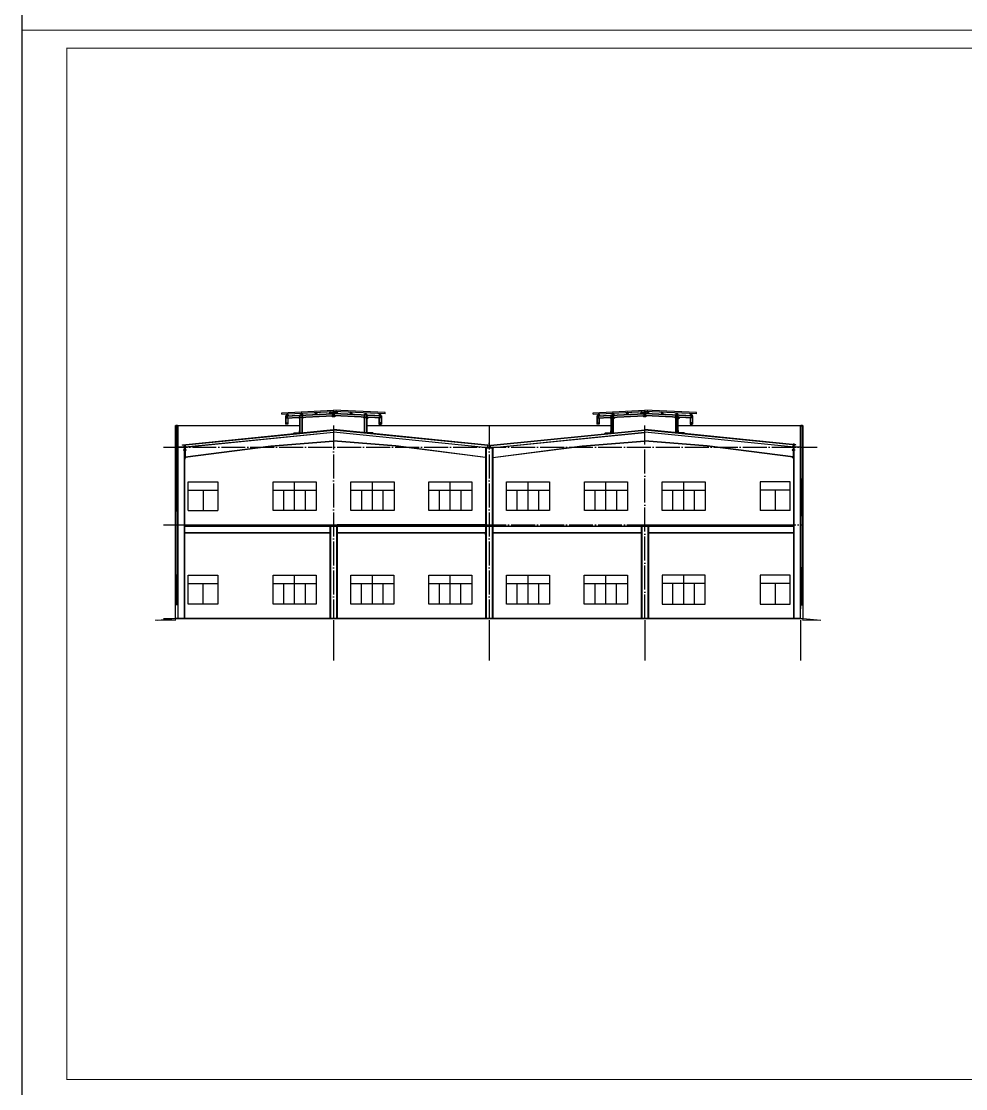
# Model space of a CAD drawing. Extents: x -518586 to 1253874, y -62343 to 661177.
# Drawn here: x 1096126 to 1175000, y 27540 to 116640 of the extents above; entities that cross this region are included whole.
import ezdxf

# ---------------------------------------------------------------- set-up
doc = ezdxf.new("R2010")
doc.units = 0
doc.header["$LTSCALE"] = 1000
doc.header["$MEASUREMENT"] = 0
doc.linetypes.add('DOTE', pattern=[2.42, 2, -0.2, 0.02, -0.2])
for name, color, linetype in [('AXIS', 3, 'Continuous'), ('COLUMN', 9, 'Continuous'), ('DOTE', 9, 'DOTE'), ('E_OTHER', 7, 'Continuous'), ('PUB_TEXT', 7, 'Continuous'), ('WALL', 6, 'Continuous'), ('WINDOW', 4, 'Continuous'), ('图框', 7, 'Continuous'), ('天沟', 6, 'Continuous'), ('尺寸线', 3, 'Continuous'), ('线', 150, 'Continuous'), ('路', 150, 'Continuous')]:
    doc.layers.add(name, color=color, linetype=linetype)
doc.layers.add('钢架', color=7, linetype='Continuous', lineweight=25)

msp = doc.modelspace()

# ---------------------------------------------------------------- hatches: boundary and pattern name
msp.add_hatch(color=256).paths.add_polyline_path([(1144398, 83521), (1144428, 83480), (1144439, 83490)])
at = {"layer": 'AXIS'}
for points in [[(1122198, 74598), (1121898, 74598), (1121898, 74498), (1122198, 74498)], [(1122198, 74598), (1122198, 74498), (1122498, 74498), (1122498, 74598)], [(1135198, 74598), (1134948, 74598), (1134948, 74498), (1135198, 74498)], [(1135448, 74598), (1135198, 74598), (1135198, 74498), (1135448, 74498)], [(1148198, 74598), (1147948, 74598), (1147948, 74498), (1148198, 74498)], [(1148198, 74598), (1148198, 74498), (1148448, 74498), (1148448, 74598)]]:
    msp.add_hatch(color=0, dxfattribs=at).paths.add_polyline_path(points)
at = {"layer": 'E_OTHER'}
for points in [[(1122098, 74598), (1121898, 74598), (1121898, 74498), (1122098, 74498)], [(1122498, 74598), (1122298, 74598), (1122298, 74498), (1122498, 74498)], [(1134898, 74598), (1122498, 74598), (1122498, 74498), (1134898, 74498)], [(1134899, 74598), (1134899, 74498), (1135106, 74498), (1135106, 74598)], [(1135498, 74598), (1135306, 74598), (1135306, 74498), (1135498, 74498)], [(1147898, 74598), (1135498, 74598), (1135498, 74498), (1147898, 74498)], [(1148098, 74598), (1147898, 74598), (1147898, 74498), (1148098, 74498)], [(1148498, 74598), (1148298, 74598), (1148298, 74498), (1148498, 74498)]]:
    msp.add_hatch(color=256, dxfattribs=at).paths.add_polyline_path(points)
at = {"layer": '线'}
h = msp.add_hatch(color=0, dxfattribs=at)
h.paths.add_polyline_path([(1109778, 81153), (1109778, 81165), (1109758, 81165), (1109758, 81153)])
h.paths.add_polyline_path([(1109798, 81153), (1109798, 81165), (1109778, 81165), (1109778, 81153)])
h.paths.add_polyline_path([(1109778, 81153), (1109778, 81141), (1109798, 81141), (1109798, 81153)])
h.paths.add_polyline_path([(1109778, 81141), (1109778, 81153), (1109758, 81153), (1109758, 81141)])
h = msp.add_hatch(color=0, dxfattribs=at)
h.paths.add_polyline_path([(1160619, 81163), (1160619, 81175), (1160639, 81175), (1160639, 81163)])
h.paths.add_polyline_path([(1160599, 81163), (1160599, 81175), (1160619, 81175), (1160619, 81163)])
h.paths.add_polyline_path([(1160619, 81163), (1160619, 81151), (1160599, 81151), (1160599, 81163)])
h.paths.add_polyline_path([(1160619, 81151), (1160619, 81163), (1160639, 81163), (1160639, 81151)])
h = msp.add_hatch(color=0, dxfattribs=at)
h.paths.add_polyline_path([(1109778, 81030), (1109778, 81042), (1109758, 81042), (1109758, 81030)])
h.paths.add_polyline_path([(1109798, 81030), (1109798, 81042), (1109778, 81042), (1109778, 81030)])
h.paths.add_polyline_path([(1109778, 81030), (1109778, 81018), (1109798, 81018), (1109798, 81030)])
h.paths.add_polyline_path([(1109778, 81018), (1109778, 81030), (1109758, 81030), (1109758, 81018)])
h = msp.add_hatch(color=0, dxfattribs=at)
h.paths.add_polyline_path([(1109778, 80876), (1109778, 80888), (1109758, 80888), (1109758, 80876)])
h.paths.add_polyline_path([(1109798, 80876), (1109798, 80888), (1109778, 80888), (1109778, 80876)])
h.paths.add_polyline_path([(1109778, 80876), (1109778, 80864), (1109798, 80864), (1109798, 80876)])
h.paths.add_polyline_path([(1109778, 80864), (1109778, 80876), (1109758, 80876), (1109758, 80864)])
h = msp.add_hatch(color=0, dxfattribs=at)
h.paths.add_polyline_path([(1109778, 80731), (1109778, 80743), (1109758, 80743), (1109758, 80731)])
h.paths.add_polyline_path([(1109798, 80731), (1109798, 80743), (1109778, 80743), (1109778, 80731)])
h.paths.add_polyline_path([(1109778, 80731), (1109778, 80719), (1109798, 80719), (1109798, 80731)])
h.paths.add_polyline_path([(1109778, 80719), (1109778, 80731), (1109758, 80731), (1109758, 80719)])
h = msp.add_hatch(color=0, dxfattribs=at)
h.paths.add_polyline_path([(1109778, 80584), (1109778, 80596), (1109758, 80596), (1109758, 80584)])
h.paths.add_polyline_path([(1109798, 80584), (1109798, 80596), (1109778, 80596), (1109778, 80584)])
h.paths.add_polyline_path([(1109778, 80584), (1109778, 80572), (1109798, 80572), (1109798, 80584)])
h.paths.add_polyline_path([(1109778, 80572), (1109778, 80584), (1109758, 80584), (1109758, 80572)])
h = msp.add_hatch(color=0, dxfattribs=at)
h.paths.add_polyline_path([(1109778, 80405), (1109778, 80417), (1109758, 80417), (1109758, 80405)])
h.paths.add_polyline_path([(1109798, 80405), (1109798, 80417), (1109778, 80417), (1109778, 80405)])
h.paths.add_polyline_path([(1109778, 80405), (1109778, 80393), (1109798, 80393), (1109798, 80405)])
h.paths.add_polyline_path([(1109778, 80393), (1109778, 80405), (1109758, 80405), (1109758, 80393)])
h = msp.add_hatch(color=0, dxfattribs=at)
h.paths.add_polyline_path([(1109778, 80220), (1109778, 80232), (1109758, 80232), (1109758, 80220)])
h.paths.add_polyline_path([(1109798, 80220), (1109798, 80232), (1109778, 80232), (1109778, 80220)])
h.paths.add_polyline_path([(1109778, 80220), (1109778, 80208), (1109798, 80208), (1109798, 80220)])
h.paths.add_polyline_path([(1109778, 80208), (1109778, 80220), (1109758, 80220), (1109758, 80208)])
h = msp.add_hatch(color=0, dxfattribs=at)
h.paths.add_polyline_path([(1160619, 81040), (1160619, 81052), (1160639, 81052), (1160639, 81040)])
h.paths.add_polyline_path([(1160599, 81040), (1160599, 81052), (1160619, 81052), (1160619, 81040)])
h.paths.add_polyline_path([(1160619, 81040), (1160619, 81028), (1160599, 81028), (1160599, 81040)])
h.paths.add_polyline_path([(1160619, 81028), (1160619, 81040), (1160639, 81040), (1160639, 81028)])
h = msp.add_hatch(color=0, dxfattribs=at)
h.paths.add_polyline_path([(1160619, 80886), (1160619, 80898), (1160639, 80898), (1160639, 80886)])
h.paths.add_polyline_path([(1160599, 80886), (1160599, 80898), (1160619, 80898), (1160619, 80886)])
h.paths.add_polyline_path([(1160619, 80886), (1160619, 80874), (1160599, 80874), (1160599, 80886)])
h.paths.add_polyline_path([(1160619, 80874), (1160619, 80886), (1160639, 80886), (1160639, 80874)])
h = msp.add_hatch(color=0, dxfattribs=at)
h.paths.add_polyline_path([(1160619, 80741), (1160619, 80753), (1160639, 80753), (1160639, 80741)])
h.paths.add_polyline_path([(1160599, 80741), (1160599, 80753), (1160619, 80753), (1160619, 80741)])
h.paths.add_polyline_path([(1160619, 80741), (1160619, 80729), (1160599, 80729), (1160599, 80741)])
h.paths.add_polyline_path([(1160619, 80729), (1160619, 80741), (1160639, 80741), (1160639, 80729)])
h = msp.add_hatch(color=0, dxfattribs=at)
h.paths.add_polyline_path([(1160619, 80594), (1160619, 80606), (1160639, 80606), (1160639, 80594)])
h.paths.add_polyline_path([(1160599, 80594), (1160599, 80606), (1160619, 80606), (1160619, 80594)])
h.paths.add_polyline_path([(1160619, 80594), (1160619, 80582), (1160599, 80582), (1160599, 80594)])
h.paths.add_polyline_path([(1160619, 80582), (1160619, 80594), (1160639, 80594), (1160639, 80582)])
h = msp.add_hatch(color=0, dxfattribs=at)
h.paths.add_polyline_path([(1160619, 80415), (1160619, 80427), (1160639, 80427), (1160639, 80415)])
h.paths.add_polyline_path([(1160599, 80415), (1160599, 80427), (1160619, 80427), (1160619, 80415)])
h.paths.add_polyline_path([(1160619, 80415), (1160619, 80403), (1160599, 80403), (1160599, 80415)])
h.paths.add_polyline_path([(1160619, 80403), (1160619, 80415), (1160639, 80415), (1160639, 80403)])
h = msp.add_hatch(color=0, dxfattribs=at)
h.paths.add_polyline_path([(1160620, 80230), (1160620, 80242), (1160640, 80242), (1160640, 80230)])
h.paths.add_polyline_path([(1160600, 80230), (1160600, 80242), (1160620, 80242), (1160620, 80230)])
h.paths.add_polyline_path([(1160620, 80230), (1160620, 80218), (1160600, 80218), (1160600, 80230)])
h.paths.add_polyline_path([(1160620, 80218), (1160620, 80230), (1160640, 80230), (1160640, 80218)])
at = {"layer": '路'}
for points in [[(1121898, 74598), (1109777, 74598), (1109777, 74498), (1121898, 74498)], [(1160619, 74598), (1148498, 74598), (1148498, 74498), (1160619, 74498)], [(1109198, 67998), (1108998, 67998), (1108998, 67898), (1109198, 67898)], [(1161398, 67998), (1161198, 67998), (1161198, 67898), (1161398, 67898)]]:
    msp.add_hatch(color=0, dxfattribs=at).paths.add_polyline_path(points)

# ---------------------------------------------------------------- linework, layer by layer
for p, q in [((1117884, 83955), (1122198, 84171)), ((1117889, 83855), (1122198, 84071)), ((1118198, 83711), (1122148, 83908)), ((1118223, 83687), (1122148, 83883)), ((1118345, 83878), (1118395, 83881)), ((1118353, 83719), (1118345, 83878)), ((1118395, 83881), (1118403, 83721)), ((1119544, 83938), (1119593, 83941)), ((1119552, 83779), (1119544, 83938)), ((1119601, 83781), (1119552, 83779)), ((1119573, 83604), (1119573, 83755)), ((1119593, 83941), (1119601, 83781)), ((1119598, 83606), (1119598, 83756)), ((1120742, 83998), (1120792, 84001)), ((1120750, 83838), (1120742, 83998)), ((1120800, 83841), (1120750, 83838)), ((1120792, 84001), (1120800, 83841)), ((1121949, 83898), (1121941, 84058)), ((1121998, 83901), (1121949, 83898)), ((1121990, 84061), (1121998, 83901)), ((1122014, 83902), (1122148, 84002)), ((1122128, 83907), (1122014, 83902)), ((1122098, 83957), (1122298, 83957)), ((1122098, 83813), (1122298, 83813)), ((1122148, 83932), (1122128, 83907)), ((1122148, 84002), (1122198, 84002)), ((1122148, 84002), (1122148, 83932)), ((1122148, 83644), (1122148, 84002)), ((1122148, 83957), (1122248, 83957)), ((1122148, 83813), (1122248, 83813)), ((1126513, 83974), (1122198, 84171)), ((1126508, 83874), (1122198, 84071)), ((1122198, 84002), (1122248, 84002)), ((1122198, 83615, 494), (1122198, 84002)), ((1122198, 84002), (1122198, 83615, 494)), ((1122198, 83911), (1122198, 83911)), ((1122198, 83886), (1122198, 83886)), ((1122382, 83897), (1122248, 84002)), ((1122248, 84002), (1122248, 83932)), ((1122248, 84002), (1122248, 83644)), ((1122248, 83932), (1122268, 83909)), ((1126198, 83711), (1122248, 83908)), ((1126173, 83687), (1122248, 83883)), ((1122268, 83909), (1122382, 83897)), ((1122406, 84061), (1122398, 83901)), ((1122398, 83901), (1122448, 83898)), ((1122456, 84058), (1122406, 84061)), ((1122448, 83898), (1122456, 84058)), ((1123604, 84001), (1123596, 83841)), ((1123596, 83841), (1123646, 83838)), ((1123654, 83998), (1123604, 84001)), ((1123646, 83838), (1123654, 83998)), ((1124803, 83941), (1124795, 83781)), ((1124795, 83781), (1124845, 83779)), ((1124798, 83606), (1124798, 83756)), ((1124853, 83938), (1124803, 83941)), ((1124823, 83604), (1124823, 83755)), ((1124845, 83779), (1124853, 83938)), ((1126001, 83881), (1125993, 83721)), ((1126051, 83878), (1126001, 83881)), ((1126043, 83719), (1126051, 83878)), ((1143884, 83955), (1148198, 84171)), ((1143889, 83855), (1148198, 84071)), ((1144198, 83711), (1148148, 83908)), ((1144223, 83687), (1148148, 83883)), ((1144345, 83878), (1144395, 83881)), ((1144353, 83719), (1144345, 83878)), ((1144395, 83881), (1144403, 83721)), ((1145544, 83938), (1145593, 83941)), ((1145552, 83779), (1145544, 83938)), ((1145601, 83781), (1145552, 83779)), ((1145573, 83604), (1145573, 83755)), ((1145593, 83941), (1145601, 83781)), ((1145598, 83606), (1145598, 83756)), ((1146742, 83998), (1146792, 84001)), ((1146750, 83838), (1146742, 83998)), ((1146800, 83841), (1146750, 83838)), ((1146792, 84001), (1146800, 83841)), ((1147949, 83898), (1147941, 84058)), ((1147998, 83901), (1147949, 83898)), ((1147990, 84061), (1147998, 83901)), ((1148014, 83902), (1148148, 84002)), ((1148128, 83907), (1148014, 83902)), ((1148098, 83957), (1148298, 83957)), ((1148098, 83813), (1148298, 83813)), ((1148148, 83932), (1148128, 83907)), ((1148148, 84002), (1148198, 84002)), ((1148148, 84002), (1148148, 83932)), ((1148148, 83644), (1148148, 84002)), ((1148148, 83957), (1148248, 83957)), ((1148148, 83813), (1148248, 83813)), ((1152513, 83974), (1148198, 84171)), ((1152508, 83874), (1148198, 84071)), ((1148198, 84002), (1148248, 84002)), ((1148198, 83615, 494), (1148198, 84002)), ((1148198, 84002), (1148198, 83615, 494)), ((1148198, 83911), (1148198, 83911)), ((1148198, 83886), (1148198, 83886)), ((1148382, 83897), (1148248, 84002)), ((1148248, 84002), (1148248, 83932)), ((1148248, 84002), (1148248, 83644)), ((1148248, 83932), (1148268, 83909)), ((1152198, 83711), (1148248, 83908)), ((1152173, 83687), (1148248, 83883)), ((1148268, 83909), (1148382, 83897)), ((1148406, 84061), (1148398, 83901)), ((1148398, 83901), (1148448, 83898)), ((1148456, 84058), (1148406, 84061)), ((1148448, 83898), (1148456, 84058)), ((1149604, 84001), (1149596, 83841)), ((1149596, 83841), (1149646, 83838)), ((1149654, 83998), (1149604, 84001)), ((1149646, 83838), (1149654, 83998)), ((1150803, 83941), (1150795, 83781)), ((1150795, 83781), (1150845, 83779)), ((1150798, 83606), (1150798, 83756)), ((1150853, 83938), (1150803, 83941)), ((1150823, 83604), (1150823, 83755)), ((1150845, 83779), (1150853, 83938)), ((1152001, 83881), (1151993, 83721)), ((1152051, 83878), (1152001, 83881)), ((1152043, 83719), (1152051, 83878)), ((1118198, 83711), (1118198, 83511)), ((1118198, 83511), (1122148, 83708)), ((1118198, 83511), (1118198, 83011)), ((1118398, 83011), (1118198, 83011)), ((1118223, 83537), (1122148, 83733)), ((1118223, 83711), (1118223, 83511)), ((1118223, 83511), (1118223, 83011)), ((1118403, 83721), (1118353, 83719)), ((1118373, 83521), (1118373, 83011)), ((1118398, 83521), (1118398, 83011)), ((1119302, 83566, 494), (1119300, 83591, 494)), ((1119302, 83566, 494), (1119688, 83585)), ((1119688, 83585), (1119302, 83566, 494)), ((1119303, 83541, 494), (1119302, 83566, 494)), ((1119303, 83541, 494), (1119376, 83544, 494)), ((1119398, 83471), (1119303, 83541, 494)), ((1119330, 83592), (1119687, 83610)), ((1119689, 83560), (1119332, 83542)), ((1119349, 83593, 494), (1119351, 83543, 494)), ((1119376, 83544, 494), (1119398, 83531)), ((1119398, 83596), (1119398, 83746)), ((1119398, 83571), (1119398, 83571)), ((1119398, 82275), (1119398, 83546)), ((1119398, 83531), (1119398, 83471)), ((1119423, 83597), (1119423, 83747)), ((1119423, 83572), (1119423, 83572)), ((1119423, 82277), (1119423, 83547)), ((1119498, 83601), (1119501, 83551)), ((1119573, 82292), (1119573, 83554)), ((1119598, 83488), (1119689, 83560)), ((1119619, 83557), (1119598, 83537)), ((1119598, 82295), (1119598, 83556)), ((1119598, 83537), (1119598, 83488)), ((1119689, 83560), (1119619, 83557)), ((1119642, 83608), (1119644, 83558)), ((1119687, 83610), (1119688, 83585)), ((1119688, 83585), (1119689, 83560)), ((1122008, 83701), (1122128, 83707, 11)), ((1122148, 83615, 494), (1122008, 83701)), ((1122098, 83663, 494), (1122298, 83663, 494)), ((1122128, 83707, 11), (1122148, 83688, 494)), ((1122148, 83688, 494), (1122148, 83615, 494)), ((1122148, 83663, 494), (1122248, 83663, 494)), ((1122198, 83615, 494), (1122148, 83615, 494)), ((1122198, 83736), (1122198, 83736)), ((1122198, 83711), (1122198, 83711)), ((1122248, 83615, 494), (1122198, 83615, 494)), ((1126173, 83537), (1122248, 83733)), ((1122248, 83688, 494), (1122268, 83708)), ((1126198, 83511), (1122248, 83708)), ((1122381, 83696, 494), (1122248, 83615, 494)), ((1122248, 83615, 494), (1122248, 83688, 494)), ((1122268, 83708), (1122381, 83696, 494)), ((1122389, 83701), (1122269, 83707, 11)), ((1124708, 83585), (1124707, 83560)), ((1124798, 83488), (1124707, 83560)), ((1124707, 83560), (1124777, 83557)), ((1124707, 83560), (1125064, 83542)), ((1124710, 83610), (1124708, 83585)), ((1125095, 83566, 494), (1124708, 83585)), ((1124708, 83585), (1125095, 83566, 494)), ((1125066, 83592), (1124710, 83610)), ((1124755, 83608), (1124752, 83558)), ((1124777, 83557), (1124798, 83537)), ((1124798, 82295), (1124798, 83556)), ((1124798, 83537), (1124798, 83488)), ((1124823, 82292), (1124823, 83554)), ((1124898, 83601), (1124896, 83551)), ((1124973, 83597), (1124973, 83747)), ((1124973, 83572), (1124973, 83572)), ((1124973, 82277), (1124973, 83547)), ((1124998, 83596), (1124998, 83746)), ((1124998, 83571), (1124998, 83571)), ((1124998, 82275), (1124998, 83546)), ((1125020, 83544, 494), (1124998, 83531)), ((1124998, 83471), (1125093, 83541, 494)), ((1124998, 83531), (1124998, 83471)), ((1125093, 83541, 494), (1125020, 83544, 494)), ((1125048, 83593, 494), (1125045, 83543, 494)), ((1125093, 83541, 494), (1125095, 83566, 494)), ((1125095, 83566, 494), (1125096, 83591, 494)), ((1125993, 83721), (1126043, 83719)), ((1125998, 83521), (1125998, 83011)), ((1125998, 83011), (1126198, 83011)), ((1126023, 83521), (1126023, 83011)), ((1126173, 83711), (1126173, 83511)), ((1126173, 83511), (1126173, 83011)), ((1126198, 83711), (1126198, 83511)), ((1126198, 83511), (1126198, 83011)), ((1144198, 83711), (1144198, 83511)), ((1144198, 83511), (1148148, 83708)), ((1144198, 83511), (1144198, 83011)), ((1144398, 83011), (1144198, 83011)), ((1144223, 83537), (1148148, 83733)), ((1144223, 83711), (1144223, 83511)), ((1144223, 83511), (1144223, 83011)), ((1144403, 83721), (1144353, 83719)), ((1144373, 83521), (1144373, 83011)), ((1144398, 83521), (1144398, 83011)), ((1145302, 83566, 494), (1145300, 83591, 494)), ((1145302, 83566, 494), (1145688, 83585)), ((1145688, 83585), (1145302, 83566, 494)), ((1145303, 83541, 494), (1145302, 83566, 494)), ((1145303, 83541, 494), (1145376, 83544, 494)), ((1145398, 83471), (1145303, 83541, 494)), ((1145330, 83592), (1145687, 83610)), ((1145689, 83560), (1145332, 83542)), ((1145349, 83593, 494), (1145351, 83543, 494)), ((1145376, 83544, 494), (1145398, 83531)), ((1145398, 83596), (1145398, 83746)), ((1145398, 83571), (1145398, 83571)), ((1145398, 82265), (1145398, 83546)), ((1145398, 83531), (1145398, 83471)), ((1145423, 83597), (1145423, 83747)), ((1145423, 83572), (1145423, 83572)), ((1145423, 82267), (1145423, 83547)), ((1145498, 82275), (1145498, 83751)), ((1145498, 83601), (1145501, 83551)), ((1145573, 82282), (1145573, 83554)), ((1145598, 83488), (1145689, 83560)), ((1145619, 83557), (1145598, 83537)), ((1145598, 82285), (1145598, 83556)), ((1145598, 83537), (1145598, 83488)), ((1145689, 83560), (1145619, 83557)), ((1145642, 83608), (1145644, 83558)), ((1145687, 83610), (1145688, 83585)), ((1145688, 83585), (1145689, 83560)), ((1148008, 83701), (1148128, 83707, 11)), ((1148148, 83615, 494), (1148008, 83701)), ((1148098, 83663, 494), (1148298, 83663, 494)), ((1148128, 83707, 11), (1148148, 83688, 494)), ((1148148, 83688, 494), (1148148, 83615, 494)), ((1148148, 83663, 494), (1148248, 83663, 494)), ((1148198, 83615, 494), (1148148, 83615, 494)), ((1148198, 83736), (1148198, 83736)), ((1148198, 83711), (1148198, 83711)), ((1148248, 83615, 494), (1148198, 83615, 494)), ((1152173, 83537), (1148248, 83733)), ((1148248, 83688, 494), (1148268, 83708)), ((1152198, 83511), (1148248, 83708)), ((1148381, 83696, 494), (1148248, 83615, 494)), ((1148248, 83615, 494), (1148248, 83688, 494)), ((1148268, 83708), (1148381, 83696, 494)), ((1148389, 83701), (1148269, 83707, 11)), ((1150708, 83585), (1150707, 83560)), ((1150798, 83488), (1150707, 83560)), ((1150707, 83560), (1150777, 83557)), ((1150707, 83560), (1151064, 83542)), ((1150710, 83610), (1150708, 83585)), ((1151095, 83566, 494), (1150708, 83585)), ((1150708, 83585), (1151095, 83566, 494)), ((1151066, 83592), (1150710, 83610)), ((1150755, 83608), (1150752, 83558)), ((1150777, 83557), (1150798, 83537)), ((1150798, 82295), (1150798, 83556)), ((1150798, 83537), (1150798, 83488)), ((1150823, 82292), (1150823, 83554)), ((1150898, 83601), (1150896, 83551)), ((1150898, 82285), (1150898, 83751)), ((1150973, 83597), (1150973, 83747)), ((1150973, 83572), (1150973, 83572)), ((1150973, 82277), (1150973, 83547)), ((1150998, 83596), (1150998, 83746)), ((1150998, 83571), (1150998, 83571)), ((1150998, 82275), (1150998, 83546)), ((1151020, 83544, 494), (1150998, 83531)), ((1150998, 83471), (1151093, 83541, 494)), ((1150998, 83531), (1150998, 83471)), ((1151093, 83541, 494), (1151020, 83544, 494)), ((1151048, 83593, 494), (1151045, 83543, 494)), ((1151093, 83541, 494), (1151095, 83566, 494)), ((1151095, 83566, 494), (1151096, 83591, 494)), ((1151993, 83721), (1152043, 83719)), ((1151998, 83521), (1151998, 83011)), ((1151998, 83011), (1152198, 83011)), ((1152023, 83521), (1152023, 83011)), ((1152173, 83711), (1152173, 83511)), ((1152173, 83511), (1152173, 83011)), ((1152198, 83711), (1152198, 83511)), ((1152198, 83511), (1152198, 83011)), ((1118854, 82220), (1118925, 82300)), ((1118925, 82300), (1119373, 82324)), ((1119373, 82466), (1119398, 82496)), ((1119373, 82324), (1119373, 82466)), ((1125024, 82466), (1124998, 82496)), ((1125024, 82324), (1125024, 82466)), ((1125472, 82300), (1125024, 82324)), ((1125542, 82220), (1125472, 82300)), ((1144845, 82209), (1144925, 82300)), ((1144925, 82300), (1145373, 82324)), ((1145373, 82466), (1145398, 82496)), ((1145373, 82324), (1145373, 82466)), ((1151024, 82466), (1150998, 82496)), ((1151024, 82324), (1151024, 82466)), ((1151472, 82300), (1151024, 82324)), ((1151542, 82220), (1151472, 82300)), ((1109797, 80275), (1116978, 81204)), ((1109798, 80260), (1116978, 81189)), ((1116978, 81204), (1122198, 81622)), ((1116978, 81189), (1122198, 81607)), ((1127418, 81204), (1122198, 81622)), ((1127418, 81189), (1122198, 81607)), ((1134898, 80236), (1127418, 81204)), ((1134898, 80221), (1127418, 81189)), ((1135498, 80236), (1142978, 81204)), ((1135498, 80221), (1142978, 81189)), ((1142978, 81204), (1148198, 81622)), ((1142978, 81189), (1148198, 81607)), ((1153418, 81204), (1148198, 81622)), ((1153418, 81189), (1148198, 81607)), ((1160599, 80275), (1153418, 81204)), ((1160599, 80259), (1153418, 81189))]:
    msp.add_line(p, q)
for points in [[(1118252, 83734), (1118253, 83714), (1118333, 83718), (1118352, 83739), (1118345, 83878), (1118325, 83877)], [(1119451, 83794), (1119452, 83774), (1119532, 83778), (1119551, 83799), (1119544, 83938), (1119524, 83937)], [(1120649, 83853), (1120650, 83833), (1120730, 83837), (1120749, 83858), (1120742, 83998), (1120722, 83997)], [(1121848, 83913), (1121849, 83893), (1121929, 83897), (1121948, 83918), (1121941, 84058), (1121921, 84057)], [(1122549, 83913), (1122548, 83893), (1122468, 83897), (1122449, 83918), (1122456, 84058), (1122476, 84057)], [(1123747, 83853), (1123746, 83833), (1123666, 83837), (1123647, 83858), (1123654, 83998), (1123674, 83997)], [(1124946, 83794), (1124945, 83774), (1124865, 83778), (1124846, 83799), (1124853, 83938), (1124873, 83937)], [(1126144, 83734), (1126143, 83714), (1126063, 83718), (1126044, 83739), (1126051, 83878), (1126071, 83877)], [(1144252, 83734), (1144253, 83714), (1144333, 83718), (1144352, 83739), (1144345, 83878), (1144325, 83877)], [(1145451, 83794), (1145452, 83774), (1145532, 83778), (1145551, 83799), (1145544, 83938), (1145524, 83937)], [(1146649, 83853), (1146650, 83833), (1146730, 83837), (1146749, 83858), (1146742, 83998), (1146722, 83997)], [(1147848, 83913), (1147849, 83893), (1147929, 83897), (1147948, 83918), (1147941, 84058), (1147921, 84057)], [(1148549, 83913), (1148548, 83893), (1148468, 83897), (1148449, 83918), (1148456, 84058), (1148476, 84057)], [(1149747, 83853), (1149746, 83833), (1149666, 83837), (1149647, 83858), (1149654, 83998), (1149674, 83997)], [(1150946, 83794), (1150945, 83774), (1150865, 83778), (1150846, 83799), (1150853, 83938), (1150873, 83937)], [(1152144, 83734), (1152143, 83714), (1152063, 83718), (1152044, 83739), (1152051, 83878), (1152071, 83877)], [(1118223, 83687), (1118323, 83687), (1118323, 83587), (1118223, 83587)], [(1118223, 83111), (1118323, 83111), (1118323, 83011), (1118223, 83011)], [(1118233, 83677), (1118313, 83677), (1118313, 83597), (1118233, 83597)], [(1118233, 83101), (1118313, 83101), (1118313, 83021), (1118233, 83021)], [(1126173, 83687), (1126073, 83687), (1126073, 83587), (1126173, 83587)], [(1126173, 83111), (1126073, 83111), (1126073, 83011), (1126173, 83011)], [(1126163, 83677), (1126083, 83677), (1126083, 83597), (1126163, 83597)], [(1126163, 83101), (1126083, 83101), (1126083, 83021), (1126163, 83021)], [(1144223, 83687), (1144323, 83687), (1144323, 83587), (1144223, 83587)], [(1144223, 83111), (1144323, 83111), (1144323, 83011), (1144223, 83011)], [(1144233, 83677), (1144313, 83677), (1144313, 83597), (1144233, 83597)], [(1144233, 83101), (1144313, 83101), (1144313, 83021), (1144233, 83021)], [(1144398, 83521), (1144428, 83480), (1144439, 83490)], [(1152173, 83687), (1152073, 83687), (1152073, 83587), (1152173, 83587)], [(1152173, 83111), (1152073, 83111), (1152073, 83011), (1152173, 83011)], [(1152163, 83677), (1152083, 83677), (1152083, 83597), (1152163, 83597)], [(1152163, 83101), (1152083, 83101), (1152083, 83021), (1152163, 83021)]]:
    msp.add_lwpolyline(points, close=True)
at = {"const_width": 5}
msp.add_lwpolyline([(1146201, 83611, 1), (1146196, 83611, 1)], format="xyb", close=True, dxfattribs=at)
at = {"layer": 'AXIS', "color": 0}
for p, q in [((1109798, 81204), (1109798, 80169)), ((1160599, 81214), (1160599, 80179)), ((1160619, 81389), (1160619, 66798)), ((1160639, 81389), (1160639, 66798)), ((1134899, 81032), (1134898, 66798)), ((1134948, 81032), (1134948, 66798)), ((1135448, 81032), (1135448, 66798)), ((1135498, 81032), (1135498, 66798)), ((1109024, 75730), (1109023, 70466)), ((1109174, 75730), (1109173, 70398)), ((1161223, 75398), (1161223, 70998)), ((1161373, 75398), (1161373, 70998)), ((1121898, 74598), (1121898, 66798)), ((1121948, 74598), (1121948, 66798)), ((1122448, 74488), (1122448, 66798)), ((1122498, 74488), (1122498, 66798)), ((1147898, 74598), (1147898, 66798)), ((1147948, 74598), (1147948, 66798)), ((1148448, 74598), (1148448, 66798)), ((1148498, 74598), (1148498, 66798))]:
    msp.add_line(p, q, dxfattribs=at)
at = {"layer": 'AXIS'}
for p, q in [((1122198, 66648), (1122198, 63273)), ((1135198, 66648), (1135198, 63273)), ((1148198, 66648), (1148198, 63273)), ((1161198, 66648), (1161198, 63273))]:
    msp.add_line(p, q, dxfattribs=at)
at = {"layer": 'AXIS', "color": 0}
msp.add_lwpolyline([(1109778, 74598), (1121898, 74598), (1121898, 74498), (1109778, 74498)], close=True, dxfattribs=at)
at = {"layer": 'COLUMN'}
for p, q in [((1117889, 83855), (1117884, 83955)), ((1122198, 84002), (1122198, 84171)), ((1126508, 83874), (1126513, 83974)), ((1143889, 83855), (1143884, 83955)), ((1148198, 84002), (1148198, 84171)), ((1152508, 83874), (1152513, 83974))]:
    msp.add_line(p, q, dxfattribs=at)
at = {"layer": 'DOTE', "linetype": 'ByBlock'}
for p, q in [((1109198, 82898), (1109198, 66798)), ((1161398, 82898), (1161398, 66798))]:
    msp.add_line(p, q, dxfattribs=at)
at = {"layer": 'DOTE'}
for p, q in [((1122198, 82898), (1122198, 66798)), ((1135198, 82898), (1135198, 66798)), ((1148198, 66798), (1148198, 82898))]:
    msp.add_line(p, q, dxfattribs=at)
at = {"layer": 'DOTE', "color": 8}
for p, q in [((1107992, 81098), (1162598, 81098)), ((1107992, 74598), (1161398, 74598)), ((1107992, 66798), (1161398, 66798))]:
    msp.add_line(p, q, dxfattribs=at)
at = {"layer": 'E_OTHER'}
for p, q in [((1109023, 82898), (1109023, 78266)), ((1109173, 78266), (1109174, 82898)), ((1109758, 81098), (1108998, 81098)), ((1161198, 81598), (1161198, 79798)), ((1134899, 81032), (1135498, 81032)), ((1161198, 66798), (1161199, 74898)), ((1109778, 73958), (1121898, 73958)), ((1121898, 74598), (1122498, 74598)), ((1121898, 74498), (1122498, 74498)), ((1122498, 74598), (1134899, 74598)), ((1134898, 74598), (1122498, 74598)), ((1122498, 74498), (1134899, 74498)), ((1122498, 73958), (1134898, 73958)), ((1134899, 74598), (1135498, 74598)), ((1134899, 74498), (1135498, 74498)), ((1135498, 73958), (1147898, 73958)), ((1147898, 74598), (1148498, 74598)), ((1147899, 74498), (1148498, 74498)), ((1148498, 73958), (1160621, 73958)), ((1108999, 72058), (1108999, 73398)), ((1109198, 73258), (1109198, 73258)), ((1109778, 73948), (1121898, 73948)), ((1122498, 73948), (1134898, 73948)), ((1134899, 73798), (1134898, 73898)), ((1135498, 73948), (1147898, 73948)), ((1148498, 73948), (1160621, 73948)), ((1108998, 66798), (1108999, 72058)), ((1107498, 66648), (1108998, 66798)), ((1108998, 66798), (1161199, 66798)), ((1161398, 66798), (1162898, 66648))]:
    msp.add_line(p, q, dxfattribs=at)
at = {"layer": 'E_OTHER', "linetype": 'DOTE'}
msp.add_line((1122498, 74598), (1134899, 74598), dxfattribs=at)
at = {"layer": 'E_OTHER'}
msp.add_lwpolyline([(1122498, 74598), (1134899, 74598), (1134899, 74498), (1122498, 74498)], close=True, dxfattribs=at)
at = {"layer": 'PUB_TEXT'}
for p, q in [((1108999, 73398), (1109003, 82898)), ((1109003, 82898), (1119398, 82898)), ((1124998, 82898), (1145398, 82898)), ((1150998, 82898), (1161398, 82898)), ((1161199, 74898), (1161198, 82898)), ((1109577, 81293), (1122198, 82555)), ((1109579, 81263), (1122198, 82525)), ((1109798, 81108), (1122198, 82348)), ((1109798, 81092), (1122198, 82332)), ((1135099, 81255), (1122198, 82555)), ((1135099, 81225), (1122198, 82525)), ((1135099, 81048), (1122198, 82348)), ((1135099, 81032), (1122198, 82332)), ((1135299, 81255), (1148198, 82545)), ((1135299, 81225), (1148198, 82515)), ((1135299, 81048), (1148198, 82338)), ((1135299, 81032), (1148198, 82322)), ((1160820, 81293), (1148198, 82555)), ((1160818, 81263), (1148198, 82525)), ((1160698, 81098), (1148198, 82348)), ((1160693, 81083), (1148198, 82332)), ((1109579, 81263), (1109577, 81293)), ((1109579, 81263), (1109577, 81293)), ((1109664, 81083), (1109758, 81083)), ((1135099, 81032), (1135099, 81255)), ((1135199, 81232), (1135199, 81455)), ((1135299, 81032), (1135299, 81255)), ((1160733, 81083), (1160693, 81083)), ((1160818, 81263), (1160820, 81293)), ((1109778, 74498), (1121898, 74498)), ((1109778, 74488), (1122498, 74488)), ((1134899, 74598), (1122498, 74598)), ((1122498, 74498), (1134899, 74498)), ((1122498, 74498), (1134899, 74498)), ((1122498, 74488), (1134898, 74488)), ((1135498, 74498), (1147899, 74498)), ((1135498, 74488), (1148498, 74488)), ((1148498, 74498), (1156838, 74498)), ((1148498, 74488), (1160619, 74488)), ((1161199, 66798), (1108998, 66798))]:
    msp.add_line(p, q, dxfattribs=at)
for points in [[(1135498, 74498), (1147898, 74498)], [(1148498, 74498), (1160619, 74498)]]:
    msp.add_lwpolyline(points, dxfattribs=at)
at = {"layer": 'PUB_TEXT', "const_width": 80}
msp.add_lwpolyline([(1162898, 66648), (1161398, 66648), (1161398, 66798), (1108998, 66798), (1108998, 66648), (1107292, 66648)], dxfattribs=at)
at = {"layer": 'WALL', "color": 0}
for p, q in [((1161223, 82898), (1161223, 78398)), ((1161373, 82898), (1161373, 78398)), ((1109024, 75798), (1108999, 75798)), ((1109174, 75798), (1109198, 75798))]:
    msp.add_line(p, q, dxfattribs=at)
at = {"layer": 'WINDOW'}
for p, q in [((1109059, 75798), (1109060, 78198)), ((1109129, 75798), (1109130, 78198)), ((1161259, 75398), (1161260, 78398)), ((1161329, 75398), (1161330, 78398)), ((1109057, 67998), (1109058, 70398)), ((1109127, 67998), (1109128, 70398))]:
    msp.add_line(p, q, dxfattribs=at)
at = {"layer": '图框', "color": 4, "const_width": 98.6}
for points in [[(1096175, 115907), (1253825, 115907), (1253825, 205007), (1096175, 205007)], [(1096175, 26807), (1253825, 26807), (1253825, 115907), (1096175, 115907)], [(1099925, 28307), (1252325, 28307), (1252325, 114407), (1099925, 114407)]]:
    msp.add_lwpolyline(points, close=True, dxfattribs=at)
at = {"layer": '天沟', "const_width": 30}
for points in [[(1109228, 81416), (1109256, 81414), (1109256, 81113), (1109622, 81113), (1109721, 81247), (1109816, 81255)], [(1161193, 81416), (1161166, 81414), (1161166, 81113), (1160800, 81113), (1160701, 81247), (1160606, 81255)]]:
    msp.add_lwpolyline(points, dxfattribs=at)
at = {"layer": '尺寸线', "color": 0}
msp.add_line((1148998, 66798), (1153998, 66798), dxfattribs=at)
at = {"layer": '路', "color": 0}
for p, q in [((1108998, 78198), (1109198, 78198)), ((1161198, 78398), (1161398, 78398)), ((1161200, 75398), (1161398, 75398)), ((1109198, 70398), (1108998, 70398)), ((1161398, 70998), (1161198, 70998)), ((1161198, 70598), (1161198, 67598)), ((1161398, 67998), (1161198, 67998)), ((1161398, 67898), (1161198, 67898)), ((1108998, 66798), (1109198, 66798)), ((1158348, 66798), (1160448, 66798))]:
    msp.add_line(p, q, dxfattribs=at)
at = {"layer": '路', "color": 8}
for p, q in [((1110051, 75798), (1110051, 78198)), ((1110051, 78198), (1112551, 78198)), ((1112551, 78198), (1112551, 75798)), ((1118953, 75798), (1118953, 78198)), ((1125453, 75798), (1125453, 78198)), ((1131953, 75798), (1131953, 78198)), ((1138453, 75798), (1138453, 78198)), ((1144953, 75798), (1144953, 78198)), ((1151453, 75798), (1151453, 78198)), ((1160344, 78198), (1157844, 78198)), ((1157844, 78198), (1157844, 75798)), ((1160344, 75798), (1160344, 78198)), ((1110051, 77498), (1112551, 77498)), ((1111301, 77498), (1111301, 75798)), ((1117153, 77498), (1120753, 77498)), ((1118053, 75798), (1118053, 77498)), ((1119853, 75798), (1119853, 77498)), ((1123653, 77498), (1127253, 77498)), ((1124553, 75798), (1124553, 77498)), ((1126353, 75798), (1126353, 77498)), ((1130153, 77498), (1133753, 77498)), ((1131053, 75798), (1131053, 77498)), ((1132853, 75798), (1132853, 77498)), ((1136653, 77498), (1140253, 77498)), ((1137553, 75798), (1137553, 77498)), ((1139353, 75798), (1139353, 77498)), ((1143153, 77498), (1146753, 77498)), ((1144053, 75798), (1144053, 77498)), ((1145853, 75798), (1145853, 77498)), ((1149653, 77498), (1153253, 77498)), ((1150553, 75798), (1150553, 77498)), ((1152353, 75798), (1152353, 77498)), ((1160344, 77498), (1157844, 77498)), ((1159094, 77498), (1159094, 75798)), ((1110051, 75798), (1112551, 75798)), ((1160344, 75798), (1157844, 75798)), ((1110048, 67998), (1110048, 70398)), ((1110048, 70398), (1112548, 70398)), ((1112548, 70398), (1112548, 67998)), ((1118948, 67998), (1118948, 70398)), ((1125448, 67998), (1125448, 70398)), ((1131948, 67998), (1131948, 70398)), ((1138448, 67998), (1138448, 70398)), ((1144948, 67998), (1144948, 70398)), ((1151448, 67998), (1151448, 70398)), ((1160348, 70398), (1157848, 70398)), ((1157848, 70398), (1157848, 67998)), ((1160348, 67998), (1160348, 70398)), ((1110048, 69698), (1112548, 69698)), ((1111298, 69698), (1111298, 67998)), ((1117148, 69698), (1120748, 69698)), ((1118048, 67998), (1118048, 69698)), ((1119848, 67998), (1119848, 69698)), ((1123648, 69698), (1127248, 69698)), ((1124548, 67998), (1124548, 69698)), ((1126348, 67998), (1126348, 69698)), ((1130148, 69698), (1133748, 69698)), ((1131048, 67998), (1131048, 69698)), ((1132848, 67998), (1132848, 69698)), ((1136648, 69698), (1140248, 69698)), ((1137548, 67998), (1137548, 69698)), ((1139348, 67998), (1139348, 69698)), ((1143148, 69698), (1146748, 69698)), ((1144048, 67998), (1144048, 69698)), ((1145848, 67998), (1145848, 69698)), ((1153248, 69698), (1149648, 69698)), ((1150548, 67998), (1150548, 69698)), ((1152348, 67998), (1152348, 69698)), ((1160348, 69698), (1157848, 69698)), ((1159098, 69698), (1159098, 67998)), ((1112548, 67998), (1110048, 67998)), ((1157848, 67998), (1160348, 67998)), ((1109948, 66798), (1112048, 66798)), ((1121398, 66798), (1116398, 66798))]:
    msp.add_line(p, q, dxfattribs=at)
at = {"layer": '路', "color": 4}
for p, q in [((1161265, 70998), (1161265, 67998)), ((1161332, 70998), (1161332, 67998))]:
    msp.add_line(p, q, dxfattribs=at)
at = {"layer": '路', "color": 8}
for points in [[(1117153, 78198), (1120753, 78198), (1120753, 75798), (1117153, 75798)], [(1123653, 78198), (1127253, 78198), (1127253, 75798), (1123653, 75798)], [(1130153, 78198), (1133753, 78198), (1133753, 75798), (1130153, 75798)], [(1136653, 78198), (1140253, 78198), (1140253, 75798), (1136653, 75798)], [(1143153, 78198), (1146753, 78198), (1146753, 75798), (1143153, 75798)], [(1149653, 78198), (1153253, 78198), (1153253, 75798), (1149653, 75798)], [(1117148, 70398), (1120748, 70398), (1120748, 67998), (1117148, 67998)], [(1123648, 70398), (1127248, 70398), (1127248, 67998), (1123648, 67998)], [(1130148, 70398), (1133748, 70398), (1133748, 67998), (1130148, 67998)], [(1136648, 70398), (1140248, 70398), (1140248, 67998), (1136648, 67998)], [(1143148, 70398), (1146748, 70398), (1146748, 67998), (1143148, 67998)], [(1153248, 70398), (1149648, 70398), (1149648, 67998), (1153248, 67998)]]:
    msp.add_lwpolyline(points, close=True, dxfattribs=at)
at = {"layer": '路', "color": 0}
msp.add_lwpolyline([(1148498, 74598), (1160619, 74598), (1160619, 74498), (1148498, 74498)], close=True, dxfattribs=at)
at = {"layer": '钢架'}
for p, q in [((1109199, 81098), (1109664, 81098)), ((1109199, 81083), (1109664, 81083)), ((1109738, 81153), (1109818, 81153)), ((1109798, 81204), (1109892, 81117)), ((1160599, 81214), (1160495, 81118)), ((1160659, 81163), (1160579, 81163)), ((1161213, 81098), (1160733, 81098)), ((1161198, 81083), (1160733, 81083)), ((1109738, 81030), (1109818, 81030)), ((1109738, 80876), (1109818, 80876)), ((1109738, 80731), (1109818, 80731)), ((1109738, 80584), (1109818, 80584)), ((1109738, 80405), (1109818, 80405)), ((1109738, 80220), (1109818, 80220)), ((1109778, 66798), (1109778, 81065)), ((1109798, 80169), (1109888, 80266)), ((1160600, 80179), (1160515, 80270)), ((1160659, 81040), (1160579, 81040)), ((1160659, 80886), (1160579, 80886)), ((1160659, 80741), (1160579, 80741)), ((1160659, 80594), (1160579, 80594)), ((1160659, 80415), (1160579, 80415)), ((1160660, 80230), (1160580, 80230)), ((1109763, 66798), (1109763, 80079))]:
    msp.add_line(p, q, dxfattribs=at)
at = {"layer": '钢架', "color": 0}
for points in [[(1109174, 82830), (1109174, 82898), (1109024, 82898), (1109024, 82830), (1109034, 82830), (1109034, 82888), (1109164, 82888), (1109164, 82830), (1109174, 82830)], [(1161373, 82830), (1161373, 82898), (1161223, 82898), (1161223, 82830), (1161233, 82830), (1161233, 82888), (1161363, 82888), (1161363, 82830), (1161373, 82830)], [(1109023, 81166), (1109023, 81098), (1109173, 81098), (1109173, 81166), (1109163, 81166), (1109163, 81108), (1109033, 81108), (1109033, 81166), (1109023, 81166)], [(1161223, 78466), (1161223, 78398), (1161373, 78398), (1161373, 78466), (1161363, 78466), (1161363, 78408), (1161233, 78408), (1161233, 78466), (1161223, 78466)], [(1109023, 78266), (1109023, 78198), (1109173, 78198), (1109173, 78266), (1109163, 78266), (1109163, 78208), (1109033, 78208), (1109033, 78266), (1109023, 78266)], [(1109174, 75730), (1109174, 75798), (1109024, 75798), (1109024, 75730), (1109034, 75730), (1109034, 75788), (1109164, 75788), (1109164, 75730), (1109174, 75730)], [(1109023, 70466), (1109023, 70398), (1109173, 70398), (1109173, 70466), (1109163, 70466), (1109163, 70408), (1109033, 70408), (1109033, 70466), (1109023, 70466)], [(1161223, 71066), (1161223, 70998), (1161373, 70998), (1161373, 71066), (1161363, 71066), (1161363, 71008), (1161233, 71008), (1161233, 71066), (1161223, 71066)]]:
    msp.add_lwpolyline(points, dxfattribs=at)
at = {"layer": '钢架'}
for points in [[(1109758, 81204), (1109778, 81204), (1109778, 80079), (1109758, 80079)], [(1109758, 81165), (1109798, 81165), (1109798, 81141), (1109758, 81141)], [(1109778, 81204), (1109798, 81204), (1109798, 80169), (1109778, 80169)], [(1160619, 81214), (1160599, 81214), (1160599, 80179), (1160619, 80179)], [(1160639, 81175), (1160599, 81175), (1160599, 81151), (1160639, 81151)], [(1160639, 81214), (1160619, 81214), (1160619, 80089), (1160639, 80089)], [(1109758, 80856), (1109664, 80856), (1109664, 80835), (1109758, 80835)], [(1109758, 81042), (1109798, 81042), (1109798, 81018), (1109758, 81018)], [(1109758, 80888), (1109798, 80888), (1109798, 80864), (1109758, 80864)], [(1109758, 80743), (1109798, 80743), (1109798, 80719), (1109758, 80719)], [(1109758, 80596), (1109798, 80596), (1109798, 80572), (1109758, 80572)], [(1109758, 80417), (1109798, 80417), (1109798, 80393), (1109758, 80393)], [(1109758, 80232), (1109798, 80232), (1109798, 80208), (1109758, 80208)], [(1109798, 80856), (1109892, 80856), (1109892, 80835), (1109798, 80835)], [(1160599, 80866), (1160505, 80866), (1160505, 80845), (1160599, 80845)], [(1160639, 81052), (1160599, 81052), (1160599, 81028), (1160639, 81028)], [(1160639, 80898), (1160599, 80898), (1160599, 80874), (1160639, 80874)], [(1160639, 80753), (1160599, 80753), (1160599, 80729), (1160639, 80729)], [(1160639, 80606), (1160599, 80606), (1160599, 80582), (1160639, 80582)], [(1160639, 80427), (1160599, 80427), (1160599, 80403), (1160639, 80403)], [(1160639, 80238), (1160599, 80238), (1160599, 80214), (1160639, 80215)], [(1160639, 80866), (1160733, 80866), (1160733, 80845), (1160639, 80845)]]:
    msp.add_lwpolyline(points, close=True, dxfattribs=at)

doc.saveas('drawing.dxf')
